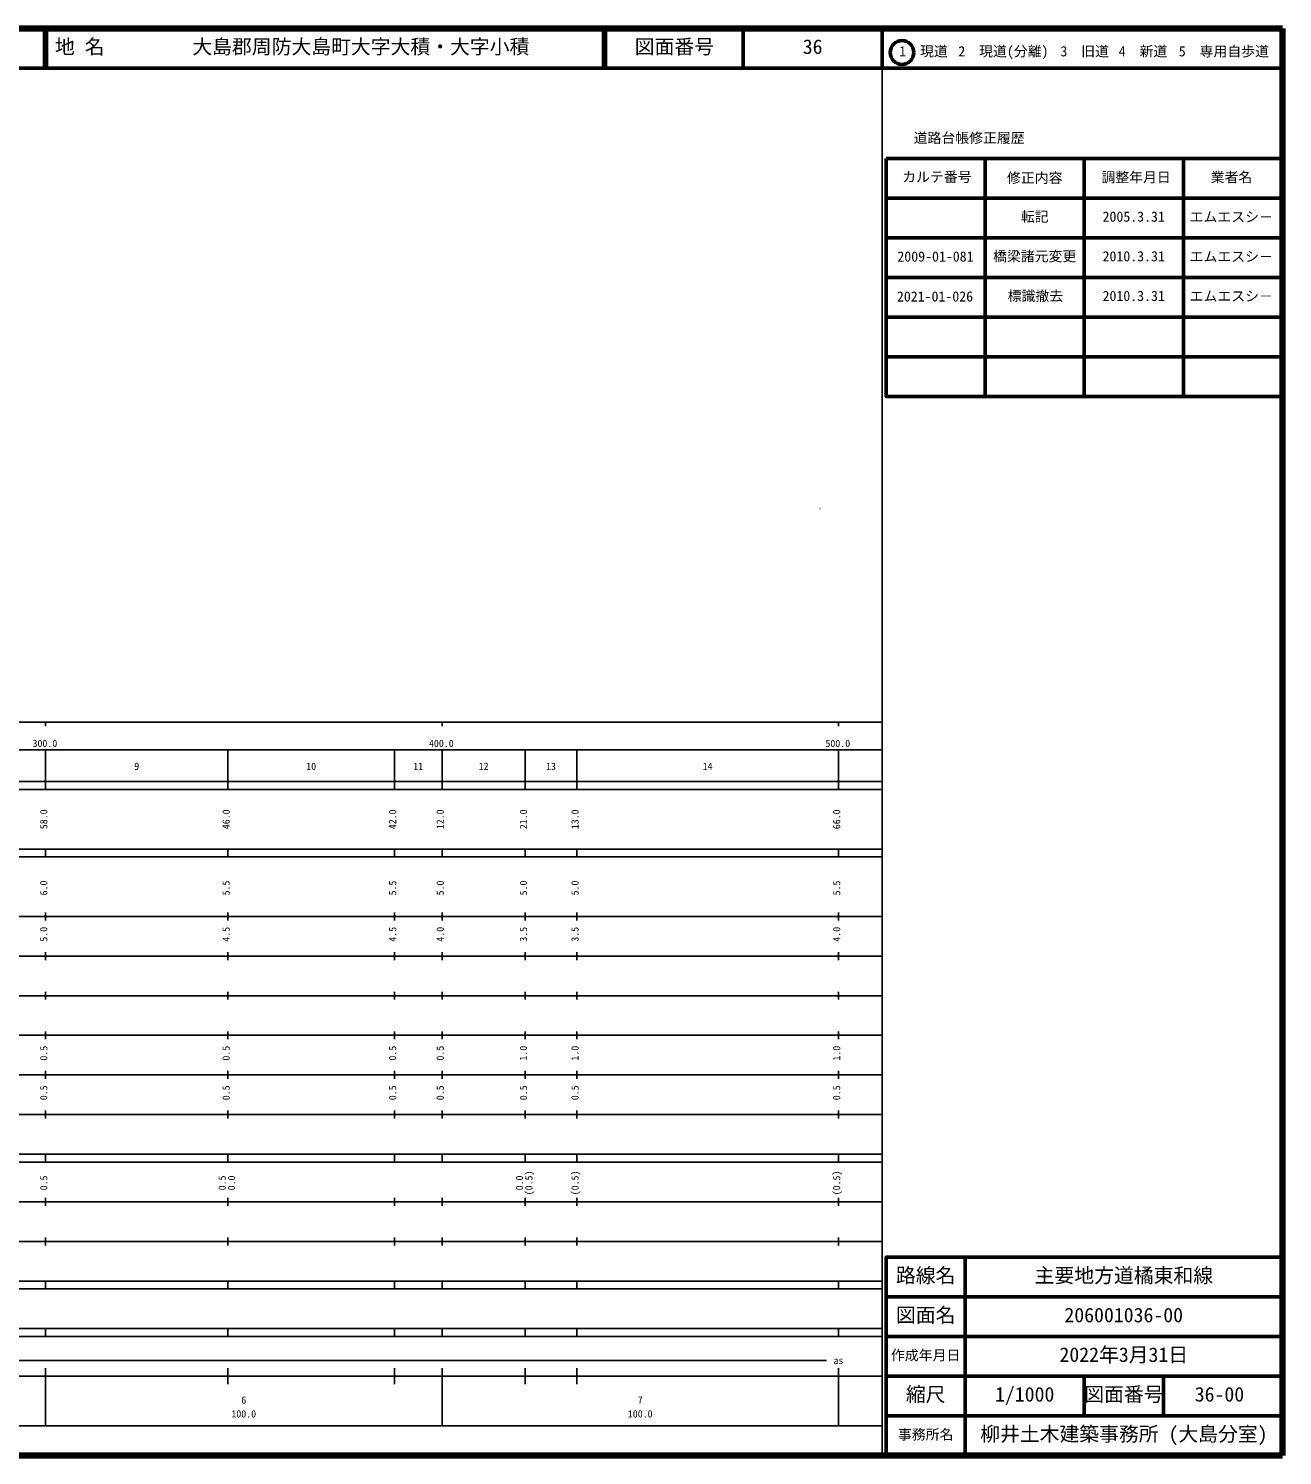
# Model space of a CAD drawing. Units: millimetres on the paper. Extents: x 40 to 680, y 20 to 380.
# Drawn here: x 363.7 to 680, y 20 to 380 of the extents above; entities that cross this region are included whole.
import ezdxf
from ezdxf.enums import TextEntityAlignment as Align

# ---------------------------------------------------------------- set-up
doc = ezdxf.new("R2010")
doc.units = ezdxf.units.MM
for name, color, linetype, lineweight in [('M-BMK-HTXT', 7, 'Continuous', 13), ('M-TTL', 2, 'Continuous', 140), ('M-TTL-BAND', 7, 'Continuous', 25), ('M-TTL-FRAM', 2, 'Continuous', 50), ('M-TTL-LINE', 7, 'Continuous', 50)]:
    doc.layers.add(name, color=color, linetype=linetype, lineweight=lineweight)
doc.layers.add('M-TTL-TXT', color=7, linetype='Continuous')
doc.styles.add('ＭＳ ゴシック', font='')
doc.styles.get('ＭＳ ゴシック').set_extended_font_data('MS Gothic')

msp = doc.modelspace()

# ---------------------------------------------------------------- linework, layer by layer
at = {"layer": 'M-BMK-HTXT'}
for radius in [0.0313, 0.025, 0.0188, 0.0125, 0.0063]:
    msp.add_circle((563.376, 258.914), radius, dxfattribs=at)
at = {"layer": 'M-TTL'}
for p, q in [((680, 380), (40, 380)), ((680, 20), (680, 380)), ((40, 20), (680, 20))]:
    msp.add_line(p, q, dxfattribs=at)
at = {"layer": 'M-TTL-BAND'}
for p, q in [((579, 20), (579, 370)), ((40, 205), (579, 205)), ((368, 205), (368, 204)), ((468, 205), (468, 204)), ((568, 205), (568, 204)), ((68, 198), (579, 198)), ((368, 188), (368, 198)), ((414, 188), (414, 198)), ((456, 188), (456, 198)), ((468, 188), (468, 198)), ((489, 188), (489, 198)), ((502, 188), (502, 198)), ((568, 188), (568, 198)), ((40, 190), (579, 190)), ((40, 188), (579, 188)), ((40, 173), (579, 173)), ((368, 171), (368, 173)), ((414, 171), (414, 173)), ((456, 171), (456, 173)), ((468, 171), (468, 173)), ((489, 171), (489, 173)), ((502, 171), (502, 173)), ((568, 171), (568, 173)), ((40, 171), (579, 171)), ((40, 156), (579, 156)), ((368, 155), (368, 157)), ((414, 155), (414, 157)), ((456, 155), (456, 157)), ((468, 155), (468, 157)), ((489, 155), (489, 157)), ((502, 155), (502, 157)), ((568, 155), (568, 157)), ((46, 146), (579, 146)), ((368, 145), (368, 147)), ((414, 145), (414, 147)), ((456, 145), (456, 147)), ((468, 145), (468, 147)), ((489, 145), (489, 147)), ((502, 145), (502, 147)), ((568, 145), (568, 147)), ((368, 135), (368, 137)), ((414, 135), (414, 137)), ((456, 135), (456, 137)), ((468, 135), (468, 137)), ((489, 135), (489, 137)), ((502, 135), (502, 137)), ((568, 135), (568, 137)), ((52, 136), (579, 136)), ((46, 126), (579, 126)), ((368, 125), (368, 127)), ((414, 125), (414, 127)), ((456, 125), (456, 127)), ((468, 125), (468, 127)), ((489, 125), (489, 127)), ((502, 125), (502, 127)), ((568, 125), (568, 127)), ((52, 116), (579, 116)), ((368, 115), (368, 117)), ((414, 115), (414, 117)), ((456, 115), (456, 117)), ((468, 115), (468, 117)), ((489, 115), (489, 117)), ((502, 115), (502, 117)), ((568, 115), (568, 117)), ((46, 106), (579, 106)), ((368, 105), (368, 107)), ((414, 105), (414, 107)), ((456, 105), (456, 107)), ((468, 105), (468, 107)), ((489, 105), (489, 107)), ((502, 105), (502, 107)), ((568, 105), (568, 107)), ((40, 96), (579, 96)), ((40, 94), (579, 94)), ((368, 94), (368, 96)), ((414, 94), (414, 96)), ((456, 94), (456, 96)), ((468, 94), (468, 96)), ((489, 94), (489, 96)), ((502, 94), (502, 96)), ((568, 94), (568, 96)), ((49, 84), (579, 84)), ((368, 83), (368, 85)), ((414, 83), (414, 85)), ((456, 83), (456, 85)), ((468, 83), (468, 85)), ((489, 83), (489, 85)), ((502, 83), (502, 85)), ((568, 83), (568, 85)), ((40, 74), (579, 74)), ((368, 73), (368, 75)), ((414, 73), (414, 75)), ((456, 73), (456, 75)), ((468, 73), (468, 75)), ((489, 73), (489, 75)), ((502, 73), (502, 75)), ((568, 73), (568, 75)), ((40, 64), (579, 64)), ((40, 62), (579, 62)), ((368, 62), (368, 64)), ((414, 62), (414, 64)), ((456, 62), (456, 64)), ((468, 62), (468, 64)), ((489, 62), (489, 64)), ((502, 62), (502, 64)), ((568, 62), (568, 64)), ((40, 52), (579, 52)), ((368, 50), (368, 52)), ((414, 50), (414, 52)), ((456, 50), (456, 52)), ((468, 50), (468, 52)), ((489, 50), (489, 52)), ((502, 50), (502, 52)), ((568, 50), (568, 52)), ((40, 50), (579, 50)), ((71, 44), (565, 44)), ((40, 40), (579, 40)), ((368, 27.5), (368, 42)), ((414, 38), (414, 42)), ((456, 38), (456, 42)), ((468, 27.5), (468, 42)), ((489, 38), (489, 42)), ((502, 38), (502, 42)), ((568, 27.5), (568, 42)), ((68, 27.5), (579, 27.5))]:
    msp.add_line(p, q, dxfattribs=at)
at = {"layer": 'M-TTL-FRAM'}
msp.add_line((580, 347.197), (680, 347.197), dxfattribs=at)
for points in [[(580, 347.197), (580, 287.197), (680, 287.197)], [(680, 70), (580, 70), (580, 20)]]:
    msp.add_lwpolyline(points, dxfattribs=at)
at = {"layer": 'M-TTL-LINE'}
for p, q in [((367.75, 380), (367.75, 370)), ((368.25, 380), (368.25, 370)), ((508.747, 380), (508.747, 370)), ((509.247, 380), (509.247, 370)), ((543.996, 380), (543.996, 370)), ((579, 380), (579, 370)), ((40, 370), (680, 370)), ((605, 347.197), (605, 287.197)), ((630, 347.197), (630, 287.197)), ((655, 347.197), (655, 287.197)), ((580, 337.197), (680, 337.197)), ((580, 327.197), (680, 327.197)), ((580, 317.197), (680, 317.197)), ((580, 307.197), (680, 307.197)), ((580, 297.197), (680, 297.197)), ((600, 70), (600, 20)), ((680, 60), (580, 60)), ((680, 50), (580, 50)), ((680, 40), (580, 40)), ((630, 40), (630, 30)), ((650, 40), (650, 30)), ((680, 30), (580, 30))]:
    msp.add_line(p, q, dxfattribs=at)
msp.add_circle((584.031, 373.958), 3, dxfattribs=at)

# ---------------------------------------------------------------- texts
at = {"layer": 'M-TTL-BAND', "style": 'ＭＳ ゴシック'}
for s, p in [('300.0', (364.719, 198.195)), ('400.0', (464.719, 198.195)), ('500.0', (564.719, 198.195)), ('9', (390.375, 192.405)), ('10', (433.75, 192.405)), ('11', (460.75, 192.405)), ('12', (477.25, 192.405)), ('13', (494.25, 192.405)), ('14', (533.75, 192.405)), ('as', (566.75, 42.5)), ('6', (417.375, 32.523)), ('7', (517.375, 32.523)), ('100.0', (414.875, 29.033)), ('100.0', (514.875, 29.033))]:
    msp.add_text(s, height=1.833, dxfattribs=at).set_placement(p, align=Align.BOTTOM_LEFT)
for s, p in [('58.0', (369, 178)), ('46.0', (415, 178)), ('42.0', (457, 178)), ('12.0', (469, 178)), ('21.0', (490, 178)), ('13.0', (503, 178)), ('66.0', (569, 178)), ('6.0', (369, 161.299)), ('5.5', (415, 161.299)), ('5.5', (457, 161.299)), ('5.0', (469, 161.299)), ('5.0', (490, 161.299)), ('5.0', (503, 161.299)), ('5.5', (569, 161.299)), ('5.0', (369, 149.625)), ('4.5', (415, 149.625)), ('4.5', (457, 149.625)), ('4.0', (469, 149.625)), ('3.5', (490, 149.625)), ('3.5', (503, 149.625)), ('4.0', (569, 149.625)), ('0.5', (369, 119.625)), ('0.5', (415, 119.625)), ('0.5', (457, 119.625)), ('0.5', (469, 119.625)), ('1.0', (490, 119.625)), ('1.0', (503, 119.625)), ('1.0', (569, 119.625)), ('0.5', (369, 109.625)), ('0.5', (415, 109.625)), ('0.5', (457, 109.625)), ('0.5', (469, 109.625)), ('0.5', (490, 109.625)), ('0.5', (503, 109.625)), ('0.5', (569, 109.625)), ('0.5', (369, 86.889)), ('0.5', (414, 86.889)), ('0.0', (416.37, 86.889)), ('0.0', (489, 86.889)), ('(0.5)', (491.37, 85.639)), ('(0.5)', (503, 85.639)), ('(0.5)', (569, 85.639))]:
    msp.add_text(s, height=1.833, rotation=90, dxfattribs=at).set_placement(p, align=Align.BOTTOM_LEFT)
at = {"layer": 'M-TTL-TXT', "style": 'ＭＳ ゴシック'}
for s, height, p in [('地 名', 3.666, (370.38, 372.5)), ('大島郡周防大島町大字大積・大字小積', 3.666, (405.024, 372.5)), ('図面番号', 3.666, (516.621, 372.5)), ('36', 3.666, (558.996, 372.5)), ('1\u3000現道', 2.566, (583.323, 372.208)), ('2\u3000現道(分離)', 2.566, (598.244, 372.208)), ('3\u3000旧道', 2.566, (623.996, 372.208)), ('4\u3000新道', 2.566, (638.699, 372.208)), ('5\u3000専用自歩道', 2.566, (653.853, 372.208)), ('道路台帳修正履歴', 2.566, (586.968, 350.363)), ('カルテ番号', 2.566, (584.089, 340.527)), ('修正内容', 2.566, (610.509, 340.273)), ('調整年月日', 2.566, (634.339, 340.447)), ('業者名', 2.566, (661.884, 340.447)), ('転記', 2.566, (614, 330.495)), ('2005.3.31', 2.566, (634.625, 330.495)), ('エムエスシ－', 2.566, (656.577, 330.439)), ('橋梁諸元変更', 2.566, (607, 320.495)), ('2009-01-081', 2.566, (582.875, 320.439)), ('2010.3.31', 2.566, (634.625, 320.495)), ('エムエスシ－', 2.566, (656.577, 320.439)), ('2021-01-026', 2.566, (582.757, 310.36)), ('標識撤去', 2.566, (610.675, 310.495)), ('2010.3.31', 2.566, (634.625, 310.495)), ('エムエスシ－', 2.566, (656.577, 310.439)), ('路線名', 3.666, (582.5, 62.5)), ('路線名', 3.666, (582.5, 62.5)), ('主要地方道橘東和線', 3.666, (617.5, 62.5)), ('図面名', 3.666, (582.5, 52.5)), ('図面名', 3.666, (582.5, 52.5)), ('206001036-00', 3.666, (625, 52.5)), ('作成年月日', 2.566, (581.25, 43.25)), ('作成年月日', 2.566, (581.25, 43.25)), ('2022年3月31日', 3.666, (623.75, 42.5)), ('縮尺', 3.666, (585, 32.5)), ('縮尺', 3.666, (585, 32.5)), ('1/1000', 3.666, (607.5, 32.5)), ('図面番号', 3.666, (630, 32.5)), ('図面番号', 3.666, (630, 32.5)), ('36-00', 3.666, (657.875, 32.5)), ('事務所名', 2.566, (583, 23.25)), ('事務所名', 2.566, (583, 23.25)), ('柳井土木建築事務所 (大島分室)', 3.666, (603.75, 22.5))]:
    msp.add_text(s, height=height, dxfattribs=at).set_placement(p, align=Align.BOTTOM_LEFT)

doc.saveas('drawing.dxf')
